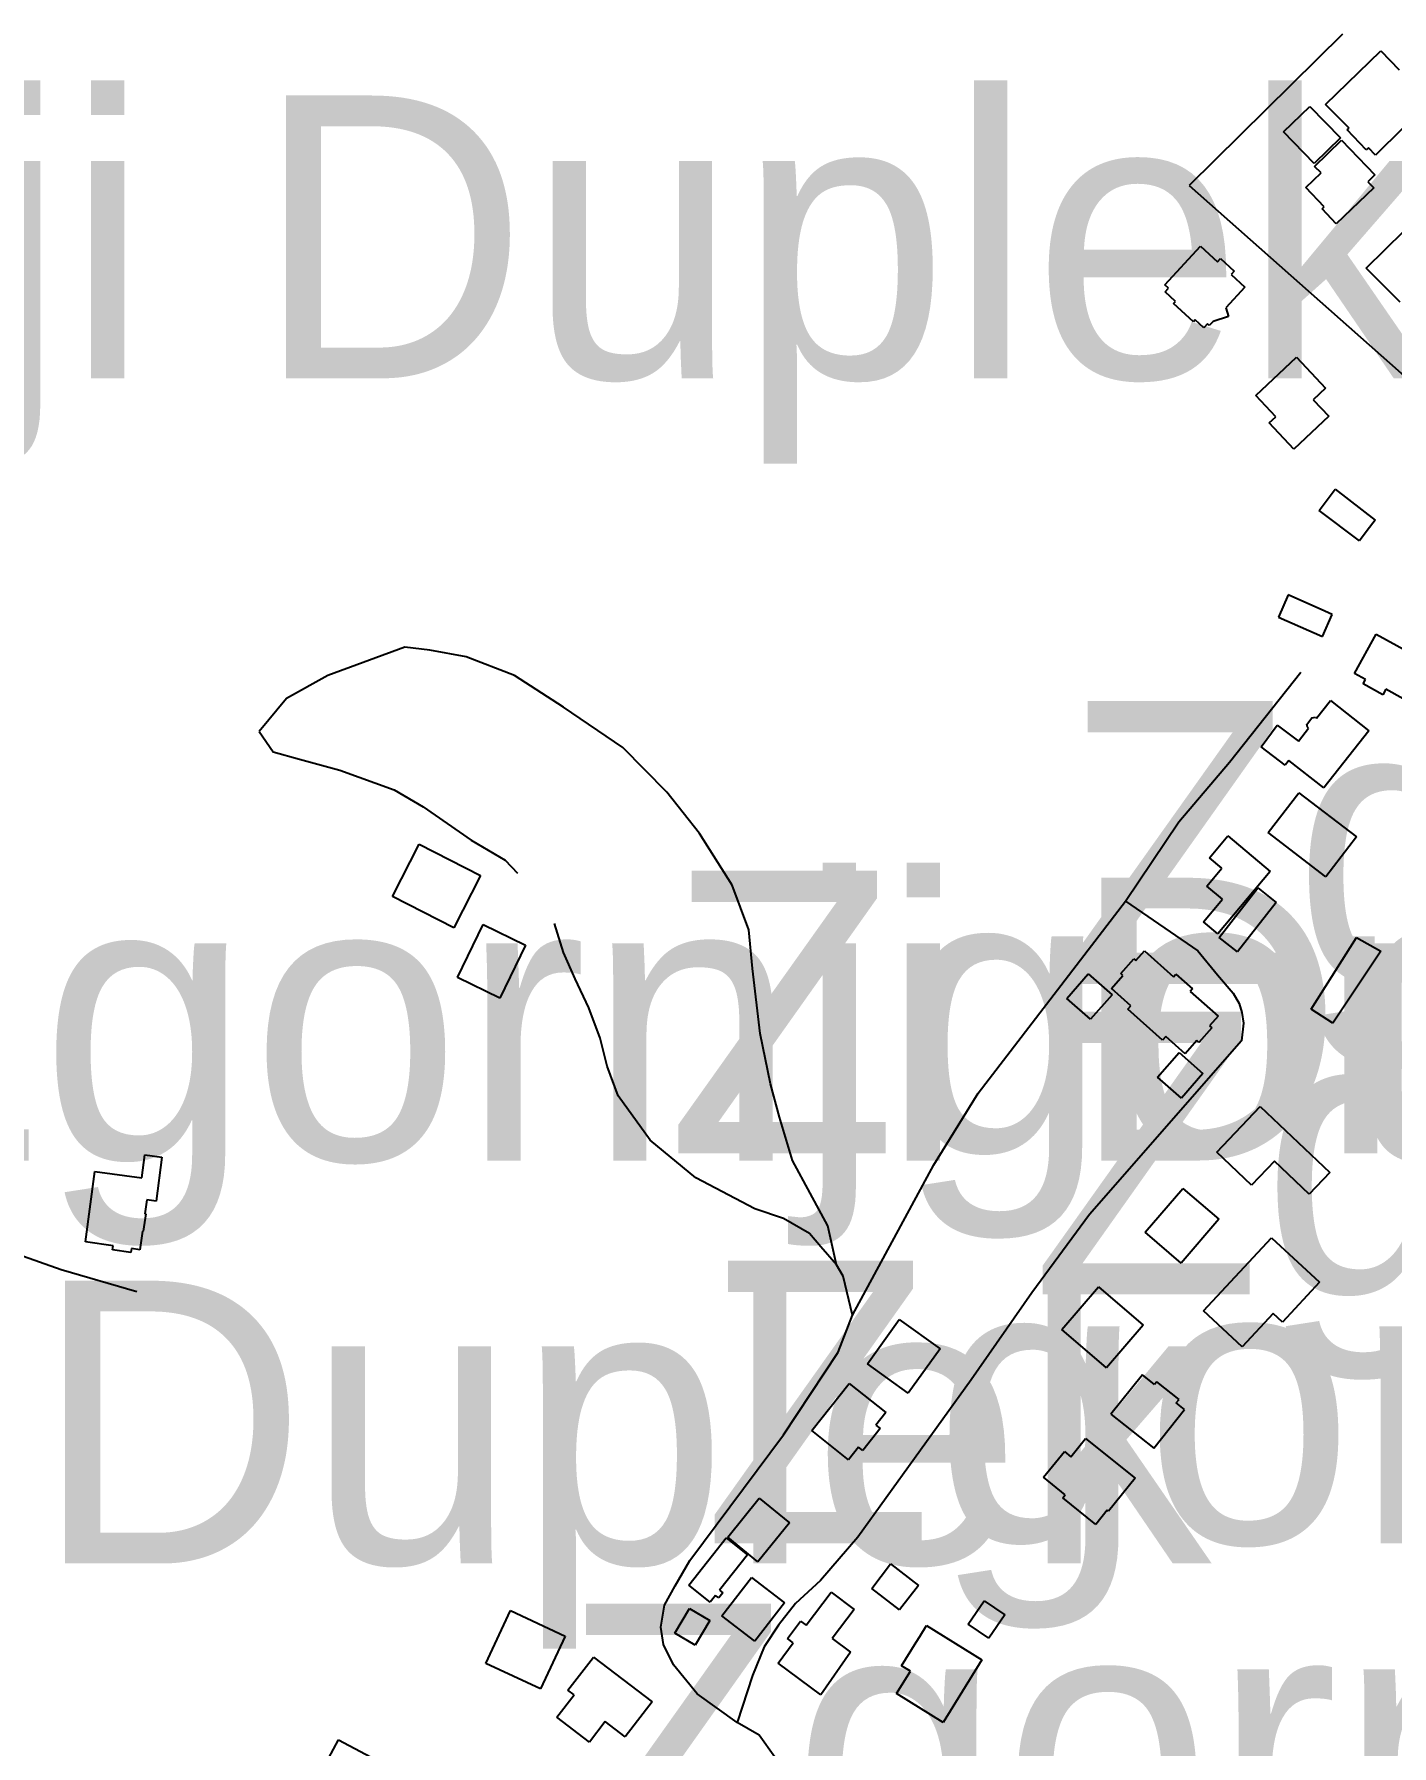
# Model space of a CAD drawing. Extents: x -8864 to 13231, y -7697 to 8949.
# Drawn here: x 2700.5 to 2998.3, y 4120.6 to 4496.2 of the extents above; entities that cross this region are included whole.
import ezdxf

# ---------------------------------------------------------------- set-up
doc = ezdxf.new("R2010")
doc.units = 0
for name, color, linetype in [('OSM_BUILDING_GARAGE', 9, 'CONTINUOUS'), ('OSM_BUILDING_HOUSE', 9, 'CONTINUOUS'), ('OSM_BUILDING_YES', 9, 'CONTINUOUS'), ('OSM_HIGHWAY_RESIDENTIAL', 8, 'CONTINUOUS'), ('OSM_HIGHWAY_TRACK', 8, 'CONTINUOUS'), ('OSM_LABELS', 8, 'CONTINUOUS')]:
    doc.layers.add(name, color=color, linetype=linetype)

msp = doc.modelspace()

# ---------------------------------------------------------------- linework, layer by layer
at = {"layer": 'OSM_BUILDING_GARAGE'}
for p, q in [((2974.586851, 4474.717358), (2980.39849, 4480.332701)), ((2980.39849, 4480.332701), (2987.121308, 4473.405257)), ((2981.302012, 4467.778794), (2974.586851, 4474.717358)), ((2987.121308, 4473.405257), (2981.302012, 4467.778794))]:
    msp.add_line(p, q, dxfattribs=at)
at = {"layer": 'OSM_BUILDING_HOUSE'}
for p, q in [((2983.836469, 4480.766362), (2995.949793, 4492.519665)), ((2995.949793, 4492.519665), (2999.977359, 4488.372095)), ((2988.958981, 4475.5402), (2983.836469, 4480.766362)), ((3006.715491, 4481.411292), (2994.739992, 4469.657988)), ((2981.386239, 4467.144983), (2987.289762, 4472.90488)), ((2987.289762, 4472.90488), (2994.648109, 4465.276908)), ((2988.545505, 4475.151018), (2988.958981, 4475.5402)), ((2992.756837, 4470.803296), (2988.545505, 4475.151018)), ((2993.200941, 4471.236956), (2992.756837, 4470.803296)), ((2994.739992, 4469.657988), (2993.200941, 4471.236956)), ((2979.471997, 4462.519274), (2982.818092, 4465.755046)), ((2982.818092, 4465.755046), (2981.386239, 4467.144983)), ((2994.648109, 4465.276908), (2993.109058, 4463.798016)), ((2983.537847, 4458.316106), (2979.471997, 4462.519274)), ((2994.403086, 4462.419199), (2986.148873, 4454.557717)), ((2993.109058, 4463.798016), (2994.403086, 4462.419199)), ((2983.040144, 4457.826848), (2983.537847, 4458.316106)), ((2986.148873, 4454.557717), (2983.040144, 4457.826848)), ((2992.756837, 4444.839281), (3001.049334, 4453.045466)), ((2948.568471, 4441.203207), (2956.370922, 4449.620663)), ((2956.370922, 4449.620663), (2960.092209, 4446.195859)), ((2960.092209, 4446.195859), (2960.781336, 4446.951984)), ((2960.781336, 4446.951984), (2963.775211, 4444.19435)), ((2963.775211, 4444.19435), (2963.078427, 4443.449344)), ((2963.078427, 4443.449344), (2966.102929, 4440.647232)), ((3000.168783, 4437.355862), (2992.756837, 4444.839281)), ((2949.387767, 4440.447081), (2948.568471, 4441.203207)), ((2948.645041, 4439.657597), (2949.387767, 4440.447081)), ((2950.865562, 4437.533774), (2948.645041, 4439.657597)), ((2966.102929, 4440.647232), (2961.914567, 4436.132718)), ((2950.467399, 4437.100114), (2950.865562, 4437.533774)), ((2954.847185, 4433.052619), (2950.467399, 4437.100114)), ((2961.914567, 4436.132718), (2962.496497, 4434.231285)), ((2955.245348, 4433.475159), (2954.847185, 4433.052619)), ((2957.128962, 4431.751638), (2955.245348, 4433.475159)), ((2957.887002, 4432.596719), (2957.128962, 4431.751638)), ((2958.285164, 4432.218657), (2957.887002, 4432.596719)), ((2959.18103, 4433.108216), (2958.285164, 4432.218657)), ((2962.496497, 4434.231285), (2959.18103, 4433.108216)), ((2968.499561, 4416.884876), (2977.458214, 4425.302332)), ((2977.458214, 4425.302332), (2983.836469, 4418.530561)), ((2972.887004, 4412.225809), (2968.499561, 4416.884876)), ((2983.836469, 4418.530561), (2981.102931, 4415.961958)), ((2984.510282, 4412.325884), (2976.868627, 4405.153811)), ((2981.102931, 4415.961958), (2984.510282, 4412.325884)), ((2971.470464, 4410.89147), (2972.887004, 4412.225809)), ((2976.868627, 4405.153811), (2971.470464, 4410.89147)), ((2990.176439, 4355.894459), (2994.908446, 4364.523185)), ((2994.908446, 4364.523185), (3005.475062, 4358.72993)), ((2992.588384, 4354.571239), (2990.176439, 4355.894459)), ((2992.052396, 4353.603843), (2992.588384, 4354.571239)), ((2996.36327, 4351.246511), (2992.052396, 4353.603843)), ((2997.014112, 4352.425177), (2996.36327, 4351.246511)), ((3000.85791, 4350.312474), (2997.014112, 4352.425177)), ((2981.822686, 4346.131544), (2984.877817, 4349.95665)), ((2984.877817, 4349.95665), (2993.323453, 4343.340552)), ((2979.694049, 4344.741608), (2980.819623, 4346.142664)), ((2979.824217, 4344.107797), (2979.694049, 4344.741608)), ((2980.819623, 4346.142664), (2981.615948, 4346.287217)), ((2981.615948, 4346.287217), (2981.822686, 4346.131544)), ((2969.655763, 4339.793434), (2973.200939, 4344.574815)), ((2973.200939, 4344.574815), (2977.894661, 4341.072175)), ((2977.894661, 4341.072175), (2980.076897, 4343.907646)), ((2980.076897, 4343.907646), (2979.824217, 4344.107797)), ((2993.323453, 4343.340552), (2983.430649, 4330.786644)), ((2974.977356, 4335.812655), (2969.655763, 4339.793434)), ((2975.735396, 4336.835648), (2974.977356, 4335.812655)), ((2983.430649, 4330.786644), (2975.735396, 4336.835648)), ((2971.225441, 4321.01261), (2977.971231, 4329.752532)), ((2977.971231, 4329.752532), (2990.589915, 4320.034095)), ((2779.142725, 4306.935333), (2785.01562, 4318.444008)), ((2785.01562, 4318.444008), (2798.438286, 4311.5944)), ((2958.338763, 4315.430625), (2962.381643, 4320.245365)), ((2962.381643, 4320.245365), (2971.661889, 4312.461721)), ((2983.844126, 4311.294174), (2971.225441, 4321.01261)), ((2990.589915, 4320.034095), (2983.844126, 4311.294174)), ((2961.041673, 4313.173368), (2958.338763, 4315.430625)), ((2798.438286, 4311.5944), (2792.565391, 4300.096845)), ((2957.756833, 4309.259307), (2961.041673, 4313.173368)), ((2971.661889, 4312.461721), (2960.176436, 4298.773625)), ((2961.171841, 4306.401597), (2957.756833, 4309.259307)), ((2960.482714, 4297.995261), (2968.951322, 4308.847885)), ((2968.951322, 4308.847885), (2973.009515, 4305.68995)), ((2792.565391, 4300.096845), (2779.142725, 4306.935333)), ((2957.006451, 4301.431184), (2961.171841, 4306.401597)), ((2973.009515, 4305.68995), (2964.533251, 4294.837325)), ((2793.361716, 4289.166383), (2799.012559, 4300.808492)), ((2799.012559, 4300.808492), (2808.308119, 4296.293978)), ((2960.176436, 4298.773625), (2957.006451, 4301.431184)), ((2808.308119, 4296.293978), (2802.657276, 4284.651869)), ((2964.533251, 4294.837325), (2960.482714, 4297.995261)), ((2938.920691, 4290.044823), (2941.784397, 4293.280596)), ((2941.784397, 4293.280596), (2942.220844, 4292.902533)), ((2942.220844, 4292.902533), (2944.07383, 4295.015237)), ((2944.07383, 4295.015237), (2950.436771, 4289.377654)), ((2802.657276, 4284.651869), (2793.361716, 4289.166383)), ((2936.845652, 4286.786812), (2939.357138, 4289.644522)), ((2939.357138, 4289.644522), (2938.920691, 4290.044823)), ((2950.436771, 4289.377654), (2950.965102, 4289.966987)), ((2950.965102, 4289.966987), (2954.609819, 4286.742334)), ((2941.110584, 4283.017304), (2936.845652, 4286.786812)), ((2954.609819, 4286.742334), (2954.081488, 4286.153001)), ((2954.081488, 4286.153001), (2960.237691, 4280.69333)), ((2940.43677, 4282.23894), (2941.110584, 4283.017304)), ((2948.055454, 4275.467168), (2940.43677, 4282.23894)), ((2958.859437, 4278.158086), (2956.003388, 4274.933433)), ((2960.237691, 4280.69333), (2958.384705, 4278.591746)), ((2958.384705, 4278.591746), (2958.859437, 4278.158086)), ((2948.752238, 4276.256652), (2948.055454, 4275.467168)), ((2953.009513, 4272.487144), (2948.752238, 4276.256652)), ((2955.54397, 4275.355974), (2953.009513, 4272.487144)), ((2956.003388, 4274.933433), (2955.54397, 4275.355974)), ((2959.954383, 4250.859731), (2969.471996, 4260.922872)), ((2969.471996, 4260.922872), (2984.724677, 4246.423054)), ((2967.588381, 4243.609822), (2959.954383, 4250.859731)), ((2724.158033, 4245.233268), (2724.778247, 4250.303757)), ((2724.778247, 4250.303757), (2728.499534, 4249.78114)), ((2728.499534, 4249.78114), (2727.282076, 4240.14054)), ((2972.596039, 4248.91382), (2967.588381, 4243.609822)), ((2980.22238, 4241.652791), (2972.596039, 4248.91382)), ((2711.753744, 4231.189349), (2713.867067, 4246.612085)), ((2713.867067, 4246.612085), (2724.158033, 4245.233268)), ((2984.724677, 4246.423054), (2980.22238, 4241.652791)), ((2725.230009, 4240.396289), (2724.801218, 4237.371787)), ((2727.282076, 4240.14054), (2725.230009, 4240.396289)), ((2944.272912, 4233.324291), (2952.534781, 4242.931533)), ((2952.534781, 4242.931533), (2960.429116, 4236.148642)), ((2725.000299, 4237.338428), (2724.433684, 4233.513323)), ((2724.801218, 4237.371787), (2725.000299, 4237.338428)), ((2960.429116, 4236.148642), (2952.167246, 4226.541401)), ((2724.26523, 4233.546681), (2723.690958, 4229.454708)), ((2724.433684, 4233.513323), (2724.26523, 4233.546681)), ((2952.167246, 4226.541401), (2944.272912, 4233.324291)), ((2717.833377, 4230.310909), (2711.753744, 4231.189349)), ((2717.726179, 4229.421349), (2717.833377, 4230.310909)), ((2721.746088, 4228.832016), (2717.726179, 4229.421349)), ((2721.860942, 4229.721576), (2721.746088, 4228.832016)), ((2723.690958, 4229.454708), (2721.860942, 4229.721576)), ((2957.075363, 4216.03348), (2971.975824, 4232.067789)), ((2971.975824, 4232.067789), (2982.465871, 4222.327113)), ((2925.995727, 4211.952626), (2934.020231, 4221.348598)), ((2934.020231, 4221.348598), (2943.790523, 4212.953381)), ((2982.465871, 4222.327113), (2974.349485, 4213.587192)), ((2883.346412, 4204.402491), (2890.306596, 4214.132047)), ((2890.306596, 4214.132047), (2899.249936, 4207.749458)), ((2965.551628, 4208.160879), (2957.075363, 4216.03348)), ((2972.335702, 4215.466386), (2965.551628, 4208.160879)), ((2974.349485, 4213.587192), (2972.335702, 4215.466386)), ((2935.781333, 4203.579648), (2925.995727, 4211.952626)), ((2943.790523, 4212.953381), (2935.781333, 4203.579648)), ((2899.249936, 4207.749458), (2892.289751, 4198.008783)), ((2892.289751, 4198.008783), (2883.346412, 4204.402491)), ((2943.629726, 4202.034039), (2936.738454, 4193.405313)), ((2946.324979, 4199.876857), (2943.629726, 4202.034039)), ((2871.087605, 4189.802597), (2879.318846, 4200.154845)), ((2879.318846, 4200.154845), (2887.381634, 4193.761136)), ((2946.830339, 4200.510668), (2946.324979, 4199.876857)), ((2951.669543, 4196.641085), (2946.830339, 4200.510668)), ((2951.056986, 4195.87384), (2951.669543, 4196.641085)), ((2952.894658, 4194.406067), (2951.056986, 4195.87384)), ((2887.381634, 4193.761136), (2885.176427, 4190.981263)), ((2885.176427, 4190.981263), (2886.125891, 4190.225138)), ((2936.738454, 4193.405313), (2946.125898, 4185.921894)), ((2946.125898, 4185.921894), (2952.894658, 4194.406067)), ((2879.15805, 4183.397769), (2871.087605, 4189.802597)), ((2886.125891, 4190.225138), (2882.305064, 4185.410397)), ((2881.3556, 4186.166523), (2879.15805, 4183.397769)), ((2882.305064, 4185.410397), (2881.3556, 4186.166523)), ((2852.664938, 4166.396065), (2859.540896, 4174.958074)), ((2859.540896, 4174.958074), (2866.210116, 4169.56512)), ((2866.210116, 4169.56512), (2859.311187, 4161.003111)), ((2844.119761, 4155.843666), (2852.305061, 4166.262631)), ((2852.305061, 4166.262631), (2856.998783, 4162.515362)), ((2859.311187, 4161.003111), (2852.664938, 4166.396065)), ((2856.998783, 4162.515362), (2850.865551, 4154.753956)), ((2851.401538, 4149.138612), (2857.902305, 4157.589427)), ((2857.902305, 4157.589427), (2865.115169, 4152.007441)), ((2848.805826, 4152.151995), (2844.119761, 4155.843666)), ((2849.977342, 4153.630887), (2848.805826, 4152.151995)), ((2850.68944, 4153.063793), (2849.977342, 4153.630887)), ((2851.577649, 4154.175742), (2850.68944, 4153.063793)), ((2850.865551, 4154.753956), (2851.577649, 4154.175742)), ((2869.854833, 4147.070387), (2875.337223, 4154.375893)), ((2875.337223, 4154.375893), (2880.42145, 4150.573027)), ((2799.602145, 4138.708528), (2805.000308, 4150.29504)), ((2805.000308, 4150.29504), (2817.014092, 4144.713054)), ((2865.115169, 4152.007441), (2858.606746, 4143.567746)), ((2880.42145, 4150.573027), (2875.612873, 4144.168199)), ((2858.606746, 4143.567746), (2851.401538, 4149.138612)), ((2865.766012, 4144.190438), (2868.637375, 4147.993305)), ((2868.637375, 4147.993305), (2869.854833, 4147.070387)), ((2894.785923, 4144.646337), (2896.240747, 4146.99255)), ((2896.240747, 4146.99255), (2908.40767, 4139.464654)), ((2817.014092, 4144.713054), (2811.615929, 4133.115423)), ((2863.759886, 4138.753006), (2867.021755, 4143.245281)), ((2867.021755, 4143.245281), (2865.766012, 4144.190438)), ((2875.612873, 4144.168199), (2879.609811, 4141.199295)), ((2890.781328, 4138.197032), (2893.974284, 4143.345357)), ((2893.974284, 4143.345357), (2894.785923, 4144.646337)), ((2811.615929, 4133.115423), (2799.602145, 4138.708528)), ((2817.62665, 4132.804078), (2823.200923, 4140.098465)), ((2823.200923, 4140.098465), (2836.079944, 4130.279953)), ((2873.086074, 4131.792204), (2863.759886, 4138.753006)), ((2879.609811, 4141.199295), (2873.086074, 4131.792204)), ((2892.741512, 4136.985007), (2890.781328, 4138.197032)), ((2908.40767, 4139.464654), (2899.908435, 4125.754319)), ((2889.694039, 4132.081311), (2892.741512, 4136.985007)), ((2815.214704, 4126.910746), (2818.951305, 4131.792204)), ((2818.951305, 4131.792204), (2817.62665, 4132.804078)), ((2899.908435, 4125.754319), (2889.694039, 4132.081311)), ((2836.079944, 4130.279953), (2830.207049, 4122.585264)), ((2822.358656, 4121.462195), (2815.214704, 4126.910746)), ((2825.788978, 4125.95447), (2822.358656, 4121.462195)), ((2830.207049, 4122.585264), (2825.788978, 4125.95447))]:
    msp.add_line(p, q, dxfattribs=at)
at = {"layer": 'OSM_BUILDING_YES'}
for p, q in [((2982.381645, 4391.643628), (2985.896193, 4396.347173)), ((2985.896193, 4396.347173), (2994.709364, 4389.530924)), ((2991.240758, 4384.994171), (2982.381645, 4391.643628)), ((2992.971232, 4387.273667), (2991.240758, 4384.994171)), ((2994.709364, 4389.530924), (2992.971232, 4387.273667)), ((2975.605227, 4373.129673), (2973.461276, 4368.292693)), ((2983.683329, 4369.560315), (2975.605227, 4373.129673)), ((2973.461276, 4368.292693), (2983.154999, 4364.011689)), ((2983.154999, 4364.011689), (2985.291293, 4368.848668)), ((2985.291293, 4368.848668), (2983.683329, 4369.560315)), ((2980.681798, 4282.250059), (2990.612886, 4297.995261)), ((2990.612886, 4297.995261), (2995.942136, 4294.959639)), ((2995.942136, 4294.959639), (2985.39849, 4279.214437)), ((2927.037075, 4284.618511), (2931.746111, 4290.011465)), ((2931.746111, 4290.011465), (2937.029419, 4285.374636)), ((2937.029419, 4285.374636), (2932.274442, 4280.02616)), ((2932.274442, 4280.02616), (2927.037075, 4284.618511)), ((2985.39849, 4279.214437), (2980.681798, 4282.250059)), ((2946.975822, 4267.349939), (2951.707828, 4272.720654)), ((2951.707828, 4272.720654), (2956.914567, 4268.106064)), ((2952.190217, 4262.72423), (2946.975822, 4267.349939)), ((2956.914567, 4268.106064), (2952.190217, 4262.72423)), ((2927.90997, 4184.064939), (2931.14121, 4188.045717)), ((2931.14121, 4188.045717), (2942.02942, 4179.383632)), ((2921.914563, 4179.550425), (2926.516401, 4185.210247)), ((2926.516401, 4185.210247), (2927.90997, 4184.064939)), ((2926.700168, 4175.691961), (2921.914563, 4179.550425)), ((2942.02942, 4179.383632), (2936.187153, 4172.122604)), ((2926.194809, 4175.04703), (2926.700168, 4175.691961)), ((2933.41533, 4169.187058), (2926.194809, 4175.04703)), ((2935.934473, 4172.322755), (2933.41533, 4169.187058)), ((2936.187153, 4172.122604), (2935.934473, 4172.322755)), ((2884.272905, 4155.120899), (2888.415325, 4160.547212)), ((2888.415325, 4160.547212), (2894.533243, 4155.799188)), ((2890.337224, 4150.428473), (2884.272905, 4155.120899)), ((2894.533243, 4155.799188), (2890.337224, 4150.428473)), ((2841.087602, 4145.357985), (2844.311185, 4150.750939)), ((2844.311185, 4150.750939), (2848.759884, 4148.09338)), ((2905.398482, 4147.326135), (2908.91303, 4152.441102)), ((2908.91303, 4152.441102), (2913.445956, 4149.338763)), ((2848.759884, 4148.09338), (2845.5363, 4142.700426)), ((2909.931407, 4144.212677), (2905.398482, 4147.326135)), ((2913.445956, 4149.338763), (2909.931407, 4144.212677)), ((2845.5363, 4142.700426), (2841.087602, 4145.357985)), ((2762.917608, 4113.723028), (2767.305051, 4121.962572)), ((2767.305051, 4121.962572), (2776.822664, 4116.903203))]:
    msp.add_line(p, q, dxfattribs=at)
at = {"layer": 'OSM_HIGHWAY_RESIDENTIAL'}
for p, q in [((2987.557756, 4496.155739), (2953.913035, 4462.986293)), ((2953.913035, 4462.986293), (3023.913043, 4400.928404)), ((2962.756834, 4336.468705), (2978.37705, 4356.183566)), ((2951.615945, 4323.325465), (2962.756834, 4336.468705)), ((2939.93141, 4305.945698), (2951.615945, 4323.325465)), ((2925.023292, 4286.486586), (2939.93141, 4305.945698)), ((2939.93141, 4305.945698), (2955.81962, 4295.059715)), ((2816.669529, 4294.659413), (2814.694031, 4301.07536)), ((2819.211642, 4288.888396), (2816.669529, 4294.659413)), ((2955.81962, 4295.059715), (2960.145808, 4289.777956)), ((2822.213174, 4282.550285), (2819.211642, 4288.888396)), ((2960.145808, 4289.777956), (2963.568473, 4285.763819)), ((2907.641973, 4263.802821), (2925.023292, 4286.486586)), ((2963.568473, 4285.763819), (2964.8625, 4283.506562)), ((2824.663404, 4275.923068), (2822.213174, 4282.550285)), ((2964.8625, 4283.506562), (2965.482715, 4281.516172)), ((2965.482715, 4281.516172), (2965.788994, 4279.15884)), ((2965.788994, 4279.15884), (2965.390831, 4275.311496)), ((2826.217768, 4269.773988), (2824.663404, 4275.923068)), ((2965.390831, 4275.311496), (2932.067704, 4237.171636)), ((2828.637371, 4263.246846), (2826.217768, 4269.773988)), ((2835.666468, 4253.528409), (2828.637371, 4263.246846)), ((2897.871681, 4248.124336), (2907.641973, 4263.802821)), ((2845.681783, 4245.255507), (2835.666468, 4253.528409)), ((2880.076886, 4215.132801), (2897.871681, 4248.124336)), ((2858.614403, 4238.428138), (2845.681783, 4245.255507)), ((2676.34792, 4235.859536), (2706.439807, 4225.106986)), ((2864.877803, 4236.326554), (2858.614403, 4238.428138)), ((2870.597559, 4233.001826), (2864.877803, 4236.326554)), ((2932.067704, 4237.171636), (2919.372449, 4220.047617)), ((2873.093731, 4230.110758), (2870.597559, 4233.001826)), ((2876.547024, 4226.141099), (2873.093731, 4230.110758)), ((2706.439807, 4225.106986), (2723.0784, 4220.281126)), ((2877.986534, 4223.639213), (2876.547024, 4226.141099)), ((2880.076886, 4215.132801), (2877.986534, 4223.639213)), ((2919.372449, 4220.047617), (2906.072295, 4200.955448)), ((2876.891587, 4207.026691), (2880.076886, 4215.132801)), ((2864.877803, 4188.86856), (2876.891587, 4207.026691)), ((2906.072295, 4200.955448), (2881.17949, 4166.440543)), ((2844.341813, 4161.258859), (2864.877803, 4188.86856)), ((2881.17949, 4166.440543), (2873.009504, 4156.888899)), ((2841.156514, 4155.721352), (2844.341813, 4161.258859)), ((2838.798168, 4151.507064), (2841.156514, 4155.721352)), ((2873.009504, 4156.888899), (2867.511801, 4151.851769)), ((2837.978872, 4146.692324), (2838.798168, 4151.507064)), ((2867.511801, 4151.851769), (2863.821142, 4147.092626)), ((2838.59143, 4142.889457), (2837.978872, 4146.692324)), ((2863.821142, 4147.092626), (2860.635843, 4142.366841)), ((2840.750695, 4138.374943), (2838.59143, 4142.889457)), ((2860.635843, 4142.366841), (2858.070758, 4136.050969)), ((2845.988062, 4132.014594), (2840.750695, 4138.374943)), ((2858.070758, 4136.050969), (2854.717006, 4125.754319)), ((2854.717006, 4125.754319), (2845.988062, 4132.014594)), ((2859.540896, 4122.985566), (2854.717006, 4125.754319)), ((2863.032474, 4118.159706), (2859.540896, 4122.985566))]:
    msp.add_line(p, q, dxfattribs=at)
at = {"layer": 'OSM_HIGHWAY_TRACK'}
for p, q in [((2781.830321, 4361.665476), (2764.916077, 4355.483038)), ((2787.343338, 4360.998306), (2781.830321, 4361.665476)), ((2795.268301, 4359.519414), (2787.343338, 4360.998306)), ((2805.888517, 4355.483038), (2795.268301, 4359.519414)), ((2764.916077, 4355.483038), (2755.911482, 4350.39031)), ((2816.638901, 4348.511116), (2805.888517, 4355.483038)), ((2755.911482, 4350.39031), (2749.862477, 4343.140401)), ((2829.671061, 4339.64888), (2816.638901, 4348.511116)), ((2749.862477, 4343.140401), (2752.955892, 4338.703723)), ((2752.955892, 4338.703723), (2758.736903, 4337.091397)), ((2839.341813, 4329.841488), (2829.671061, 4339.64888)), ((2758.736903, 4337.091397), (2767.603673, 4334.678467)), ((2767.603673, 4334.678467), (2779.471975, 4330.386343)), ((2779.471975, 4330.386343), (2785.880857, 4326.616835)), ((2846.493422, 4320.767982), (2839.341813, 4329.841488)), ((2785.880857, 4326.616835), (2796.355591, 4319.366926)), ((2796.355591, 4319.366926), (2803.882391, 4314.941367)), ((2853.614402, 4309.437219), (2846.493422, 4320.767982)), ((2803.882391, 4314.941367), (2806.569987, 4312.117016)), ((2857.312718, 4299.685423), (2853.614402, 4309.437219)), ((2858.101386, 4291.156773), (2857.312718, 4299.685423)), ((2859.770605, 4276.923822), (2858.101386, 4291.156773)), ((2862.067696, 4265.848807), (2859.770605, 4276.923822)), ((2864.020223, 4258.56554), (2862.067696, 4265.848807)), ((2866.868615, 4249.036134), (2864.020223, 4258.56554)), ((2874.655752, 4234.714228), (2866.868615, 4249.036134)), ((2876.547024, 4226.141099), (2874.655752, 4234.714228))]:
    msp.add_line(p, q, dxfattribs=at)

# ---------------------------------------------------------------- texts
at = {"layer": 'OSM_LABELS'}
for p in [(2472.290646, 4420.670551), (2926.027655, 4287.79755), (2839.200785, 4250.608974), (2651.211894, 4249.045132), (2919.098442, 4219.654284), (2847.157138, 4165.043935), (2423.823878, 4160.633641), (2816.012238, 4089.792327)]:
    msp.add_text('Zgornji Duplek', height=62.042552, dxfattribs=at).set_placement(p)

doc.saveas('drawing.dxf')
